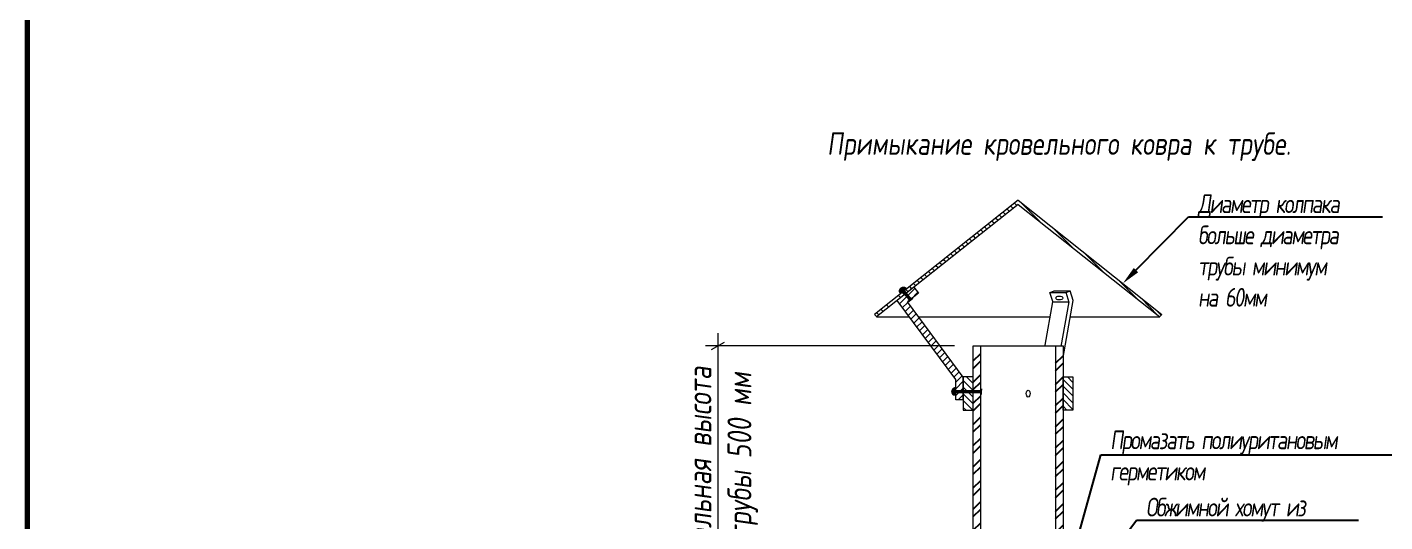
# Model space of a CAD drawing. Header units: millimetres. Extents: x -136099598 to 11807193, y 0 to 779331.
# Drawn here: x 718507 to 727574, y 365344 to 368650 of the extents above; entities that cross this region are included whole.
import ezdxf
from ezdxf import colors
from ezdxf.entities.mleader import LeaderData, LeaderLine
from ezdxf.math import Vec2, Vec3

# ---------------------------------------------------------------- set-up
doc = ezdxf.new("R2010")
doc.units = ezdxf.units.MM
doc.header["$MEASUREMENT"] = 0
doc.layers.get('0').update_dxf_attribs({"color": 250, "lineweight": 9})
doc.layers.get('Defpoints').update_dxf_attribs({"color": 8})
doc.layers.add('АР_Кровельный аэратор', color=250, linetype='Continuous')
doc.styles.add('Архитект', font='isocpeur.ttf', dxfattribs={"width": 0.8, "oblique": 8})
pattern_1 = [(135, (717464.962, 270265.066), (-22.45064, -22.45064), [])]

# ---------------------------------------------------------------- blocks, each defined once
blk = doc.blocks.new('*X1332')
at = {"color": 0}
for p, q in [((14.385, 35.142), (14.635, 35.392)), ((14.385, 34.892), (14.635, 35.142)), ((14.385, 34.434), (14.635, 34.684)), ((14.385, 34.184), (14.635, 34.434)), ((14.385, 33.727), (14.635, 33.977)), ((14.385, 33.477), (14.635, 33.727)), ((14.385, 33.02), (14.635, 33.27)), ((14.385, 32.77), (14.635, 33.02)), ((14.385, 32.313), (14.635, 32.563)), ((14.385, 32.063), (14.635, 32.313)), ((14.385, 31.606), (14.635, 31.856)), ((14.385, 31.356), (14.635, 31.606)), ((14.385, 30.899), (14.635, 31.149)), ((14.385, 30.649), (14.635, 30.899)), ((14.385, 30.192), (14.635, 30.442)), ((14.385, 29.942), (14.635, 30.192)), ((14.385, 29.485), (14.635, 29.735)), ((14.385, 29.235), (14.635, 29.485)), ((14.385, 28.778), (14.635, 29.028)), ((14.385, 28.528), (14.635, 28.778)), ((14.385, 28.07), (14.635, 28.32)), ((14.385, 27.82), (14.635, 28.07)), ((14.385, 27.363), (14.635, 27.613)), ((14.385, 27.113), (14.635, 27.363)), ((14.385, 26.656), (14.635, 26.906)), ((14.385, 26.406), (14.635, 26.656)), ((14.385, 25.949), (14.635, 26.199)), ((14.385, 25.699), (14.635, 25.949)), ((14.385, 25.242), (14.635, 25.492)), ((14.385, 24.992), (14.635, 25.242)), ((14.385, 24.535), (14.635, 24.785)), ((14.385, 24.285), (14.635, 24.535)), ((14.385, 23.828), (14.635, 24.078)), ((14.385, 23.578), (14.635, 23.828)), ((14.385, 23.121), (14.635, 23.371)), ((14.385, 22.871), (14.635, 23.121)), ((14.385, 22.414), (14.635, 22.664)), ((14.385, 22.164), (14.635, 22.414)), ((14.385, 21.707), (14.635, 21.957)), ((14.385, 21.457), (14.635, 21.707)), ((14.385, 20.999), (14.635, 21.249)), ((14.385, 20.749), (14.635, 20.999)), ((14.385, 20.292), (14.635, 20.542)), ((14.385, 20.042), (14.635, 20.292)), ((14.385, 19.585), (14.635, 19.835)), ((14.385, 19.335), (14.635, 19.585)), ((14.385, 18.878), (14.635, 19.128)), ((14.385, 18.628), (14.635, 18.878)), ((14.385, 18.171), (14.635, 18.421)), ((14.385, 17.921), (14.635, 18.171)), ((14.385, 17.464), (14.635, 17.714)), ((14.385, 17.214), (14.635, 17.464)), ((14.385, 16.757), (14.635, 17.007)), ((14.385, 16.507), (14.635, 16.757)), ((14.385, 16.05), (14.635, 16.3)), ((14.385, 15.8), (14.635, 16.05)), ((14.385, 15.343), (14.635, 15.593))]:
    blk.add_line(p, q, dxfattribs=at)
blk = doc.blocks.new('*X1331')
at = {"color": 0}
for p, q in [((11.635, 35.22), (11.885, 35.47)), ((11.635, 34.97), (11.885, 35.22)), ((11.635, 34.513), (11.885, 34.763)), ((11.635, 34.263), (11.885, 34.513)), ((11.635, 33.806), (11.885, 34.056)), ((11.635, 33.556), (11.885, 33.806)), ((11.635, 33.099), (11.885, 33.349)), ((11.635, 32.849), (11.885, 33.099)), ((11.635, 32.392), (11.885, 32.642)), ((11.635, 32.142), (11.885, 32.392)), ((11.635, 31.684), (11.885, 31.934)), ((11.635, 31.434), (11.885, 31.684)), ((11.635, 30.977), (11.885, 31.227)), ((11.635, 30.727), (11.885, 30.977)), ((11.635, 30.27), (11.885, 30.52)), ((11.635, 30.02), (11.885, 30.27)), ((11.635, 29.563), (11.885, 29.813)), ((11.635, 29.313), (11.885, 29.563)), ((11.635, 28.856), (11.885, 29.106)), ((11.635, 28.606), (11.885, 28.856)), ((11.635, 28.149), (11.885, 28.399)), ((11.635, 27.899), (11.885, 28.149)), ((11.635, 27.442), (11.885, 27.692)), ((11.635, 27.192), (11.885, 27.442)), ((11.635, 26.735), (11.885, 26.985)), ((11.635, 26.485), (11.885, 26.735)), ((11.635, 26.028), (11.885, 26.278)), ((11.635, 25.778), (11.885, 26.028)), ((11.635, 25.32), (11.885, 25.57)), ((11.635, 25.07), (11.885, 25.32)), ((11.635, 24.613), (11.885, 24.863)), ((11.635, 24.363), (11.885, 24.613)), ((11.635, 23.906), (11.885, 24.156)), ((11.635, 23.656), (11.885, 23.906)), ((11.635, 23.199), (11.885, 23.449)), ((11.635, 22.949), (11.885, 23.199)), ((11.635, 22.492), (11.885, 22.742)), ((11.635, 22.242), (11.885, 22.492)), ((11.635, 21.785), (11.885, 22.035)), ((11.635, 21.535), (11.885, 21.785)), ((11.635, 21.078), (11.885, 21.328)), ((11.635, 20.828), (11.885, 21.078)), ((11.635, 20.371), (11.885, 20.621)), ((11.635, 20.121), (11.885, 20.371)), ((11.635, 19.664), (11.885, 19.914)), ((11.635, 19.414), (11.885, 19.664)), ((11.635, 18.957), (11.885, 19.207)), ((11.635, 18.707), (11.885, 18.957)), ((11.635, 18.249), (11.885, 18.499)), ((11.635, 17.999), (11.885, 18.249)), ((11.635, 17.542), (11.885, 17.792)), ((11.635, 17.292), (11.885, 17.542)), ((11.635, 16.835), (11.885, 17.085)), ((11.635, 16.585), (11.885, 16.835)), ((11.635, 16.128), (11.885, 16.378)), ((11.635, 15.878), (11.885, 16.128)), ((11.635, 15.421), (11.885, 15.671))]:
    blk.add_line(p, q, dxfattribs=at)

msp = doc.modelspace()

# ---------------------------------------------------------------- hatches: boundary and pattern name
at = {"layer": 'АР_Кровельный аэратор', "lineweight": 15}
h = msp.add_hatch(dxfattribs=at)
h.set_pattern_fill('ANSI31', color=256, scale=10, angle=90, style=0)
h.set_pattern_definition(pattern_1)
edge = h.paths.add_edge_path()
edge.add_line((725931.437, 366824.226), (725946.818, 366839.356))
edge.add_line((725125.169, 367492.65), (725946.818, 366839.356))
edge.add_line((725125.169, 367465.291), (725931.437, 366824.226))
edge.add_line((725125.169, 367465.291), (724281.981, 366794.871))
edge.add_line((725125.169, 367492.65), (724269.511, 366812.315))
edge.add_line((724308.079, 366842.981), (724321.485, 366824.226))
h = msp.add_hatch(dxfattribs=at)
h.set_pattern_fill('ANSI31', color=256, scale=10, style=0)
h.set_pattern_definition([(45, (717464.962, 270265.066), (-22.45064, 22.45064), [])])
h.paths.add_polyline_path([(724385.162, 366813.243), (724459.423, 366872.482), (724428.441, 366911.322), (724320.549, 366825.537), (724320.492, 366825.616), (724316.218, 366822.206), (724708.276, 366294.417), (724708.276, 366159.971), (724758.276, 366159.971), (724758.276, 366310.956)])
h = msp.add_hatch(dxfattribs=at)
h.set_pattern_fill('ANSI31', color=256, scale=10, angle=90, style=0)
h.set_pattern_definition(pattern_1)
h.paths.add_polyline_path([(724825.169, 366312.517), (724766.41, 366312.517), (724766.41, 366312.405), (724759.01, 366312.405), (724759.01, 366091.223), (724825.169, 366091.223)])
h = msp.add_hatch(dxfattribs=at)
h.set_pattern_fill('ANSI31', color=256, scale=10, angle=90, style=0)
h.set_pattern_definition(pattern_1)
h.paths.add_polyline_path([(725425.169, 366312.517), (725491.328, 366312.517), (725491.328, 366091.223), (725425.169, 366091.223)])

# ---------------------------------------------------------------- linework, layer by layer
at = {"layer": 'Defpoints', "color": 3, "lineweight": 100, "ltscale": 100}
msp.add_lwpolyline([(738446.68, 390279.277), (718506.901, 390279.277), (718506.901, 346458.14), (738446.68, 346458.14)], close=True, dxfattribs=at)
at = {"layer": 'АР_Кровельный аэратор', "lineweight": 15}
for p, q in [((725125.169, 367492.65, -0.369), (724164.835, 366729.088, -0.369)), ((725125.169, 367492.65, -0.369), (726085.15, 366729.368, -0.369)), ((725125.169, 367465.291, -0.369), (724180.002, 366713.788, -0.369)), ((725125.169, 367465.291, -0.369), (726070.336, 366713.788, -0.369)), ((724428.243, 366911.569, -0.369), (724316.218, 366822.206, -0.369)), ((724341.96, 366904.799, -0.369), (724408.464, 366825.776, -0.369)), ((724459.423, 366872.482, -0.369), (724385.162, 366813.243, -0.369)), ((724428.243, 366911.569, -0.369), (724459.423, 366872.482, -0.369)), ((725357.885, 366809.242, -0.369), (725337.749, 366876.212, -0.369)), ((725337.788, 366876.808, -0.369), (725445.616, 366876.808, -0.369)), ((725337.877, 366877.331, -0.369), (725364.974, 366888.314, -0.369)), ((725364.974, 366888.314, -0.369), (725472.37, 366888.314, -0.369)), ((725445.273, 366877.331, -0.369), (725473.151, 366888.631, -0.369)), ((725465.579, 366809.686, -0.369), (725445.443, 366876.657, -0.369)), ((725492.755, 366823.431, -0.369), (725473.151, 366888.631, -0.369)), ((724261.756, 366778.79, -0.369), (724246.723, 366794.197, -0.369)), ((724708.276, 366294.417, -0.369), (724316.218, 366822.206, -0.369)), ((724758.276, 366310.956, -0.369), (724385.162, 366813.243, -0.369)), ((725305.903, 366524.261, -0.369), (725357.227, 366813.243, -0.369)), ((725356.682, 366813.243, -0.369), (725464.51, 366813.243, -0.369)), ((725412.915, 366516.276, -0.369), (725465.658, 366813.243, -0.369)), ((725425.169, 366442.889, -0.369), (725492.896, 366824.226, -0.369)), ((725946.76, 366839.15, -0.369), (726056.181, 366724.79, -0.369)), ((724180.448, 366713.086, -0.369), (724164.835, 366729.088, -0.369)), ((724180.002, 366713.788, -0.369), (724396.755, 366713.788, -0.369)), ((724195.776, 366726.33, -0.369), (724180.744, 366741.737, -0.369)), ((724223.802, 366748.613, -0.369), (724209, 366764.204, -0.369)), ((724459.04, 366713.788, -0.369), (725339.564, 366713.788, -0.369)), ((725473.282, 366713.788, -0.369), (726070.336, 366713.788, -0.369)), ((726045.462, 366760.244, -0.369), (726079.964, 366724.186, -0.369)), ((726069.903, 366714.132, -0.369), (726085.15, 366729.368, -0.369)), ((723119.227, 366604.801, -0.369), (723119.227, 363442.812, -0.369)), ((724700.315, 366519.564, -0.369), (723038.231, 366519.564, -0.369)), ((723076.815, 366495.431, -0.369), (723163.418, 366545.431, -0.369)), ((724825.169, 366519.564, -0.369), (725425.169, 366519.564, -0.369)), ((724825.169, 362278.95, -0.369), (724825.169, 366519.564, -0.369)), ((724875.169, 362136.282, -0.369), (724875.169, 366519.564, -0.369)), ((725375.169, 366519.564, -0.369), (725375.169, 362136.282, -0.369)), ((725425.169, 366519.564, -0.369), (725425.169, 362278.95, -0.369)), ((724766.41, 366312.405, -0.369), (724757.199, 366312.405, -0.369)), ((724758.276, 366159.971, -0.369), (724758.276, 366312.405, -0.369)), ((724708.276, 366159.971, -0.369), (724708.276, 366294.417, -0.369)), ((724682.953, 366214.461, -0.369), (724786.236, 366214.439, -0.369)), ((724758.276, 366159.971, -0.369), (724708.276, 366159.971, -0.369))]:
    msp.add_line(p, q, dxfattribs=at)
at = {"layer": 'АР_Кровельный аэратор', "lineweight": 15, "elevation": -0.369}
for points, const_width in [([(724337.409, 366880.443), (724367.915, 366904.778)], 22.936), ([(724347.59, 366874), (724347.59, 366874), (724347.59, 366874), (724347.59, 366874), (724347.59, 366874), (724338.403, 366884.726), (724338.403, 366887.008), (724338.883, 366888.689), (724339.605, 366890.73), (724340.205, 366891.931), (724340.926, 366893.372), (724341.767, 366894.932), (724342.969, 366897.094), (724343.93, 366898.055), (724345.612, 366899.735), (724347.295, 366900.696), (724350.178, 366901.897), (724351.74, 366903.097), (724353.182, 366903.698), (724355.825, 366904.418), (724358.589, 366904.778), (724361.233, 366904.899), (724362.914, 366904.899), (724363.996, 366904.298), (724365.799, 366903.458), (724367.6, 366903.097), (724368.803, 366902.377), (724374.317, 366895.127)], 22.936), ([(724408.464, 366825.776), (724341.96, 366904.799)], 22.936), ([(724408.464, 366825.776), (724350.552, 366894.59)], 22.936), ([(724393.089, 366813.511), (724423.926, 366838.11)], 7.645), ([(724786.236, 366214.439), (724682.953, 366214.461)], 22.936), ([(724710.139, 366198.931), (724710.139, 366198.931), (724710.139, 366198.931), (724710.139, 366198.931), (724710.139, 366198.931), (724696.016, 366198.812), (724694.271, 366200.281), (724693.295, 366201.732), (724692.198, 366203.598), (724691.666, 366204.831), (724691.028, 366206.31), (724690.376, 366207.959), (724689.496, 366210.27), (724689.38, 366211.624), (724689.178, 366213.993), (724689.527, 366215.899), (724690.465, 366218.878), (724690.553, 366220.847), (724691.022, 366222.336), (724692.174, 366224.822), (724693.679, 366227.169), (724695.289, 366229.268), (724696.372, 366230.555), (724697.528, 366230.995), (724699.332, 366231.833), (724700.768, 366232.979), (724702.093, 366233.435), (724711.191, 366232.984)], 22.936), ([(724880.778, 366214.418), (724696.296, 366214.458)], 22.936), ([(724698.653, 366195.292), (724699.685, 366234.303)], 22.936), ([(724880.258, 366194.778), (724881.302, 366234.211)], 7.645)]:
    msp.add_lwpolyline(points, dxfattribs=dict(at, const_width=const_width))
for points in [[(724825.169, 366312.517), (724759.01, 366312.517), (724759.01, 366091.223), (724825.169, 366091.223)], [(725425.169, 366312.517), (725491.328, 366312.517), (725491.328, 366091.223), (725425.169, 366091.223)]]:
    msp.add_lwpolyline(points, close=True, dxfattribs=at)
at = {"layer": 'АР_Кровельный аэратор', "lineweight": 15}
for centre, major_axis in [((725399.76, 366839.79, -0.369), (22.941, 0)), ((725191.865, 366201.296, -0.369), (0, -22.941))]:
    msp.add_ellipse(centre, major_axis=major_axis, ratio=0.55556526, dxfattribs=at)

# ---------------------------------------------------------------- block references
at = {"layer": 'АР_Кровельный аэратор', "lineweight": 15, "xscale": 200, "yscale": 200, "zscale": 200}
for name in ['*X1331', '*X1332']:
    msp.add_blockref(name, (722498.08, 359375.665, -0.369), dxfattribs=at)

# ---------------------------------------------------------------- texts
at = {"layer": 'АР_Кровельный аэратор', "lineweight": 15, "insert": (723849.214, 367946.295, -0.369), "char_height": 150, "width": 10442.78964, "attachment_point": 1, "style": 'Архитект'}
msp.add_mtext('Примыкание кровельного ковра к трубе.', dxfattribs=at)
at = {"layer": 'АР_Кровельный аэратор', "lineweight": 15, "insert": (722917.162, 364657.177, -0.369), "char_height": 160, "width": 1912.5, "attachment_point": 1, "rotation": 90, "style": 'Архитект'}
msp.add_mtext('минимальная высота\\P       трубы 500 мм', dxfattribs=at)

# ---------------------------------------------------------------- leaders
at = {"layer": 'АР_Кровельный аэратор', "lineweight": 15}
ml = msp.add_multileader_mtext('Standard', dxfattribs=at)
ml.set_content('Керамзитовый гравий по уклону, \\P400 кг/м3, пропитанный \\Pцементныммолочком - 10÷410мм', color=256, style='Архитект')
ml.set_leader_properties()
ml.build(insert=Vec2(0, 0))
ml.multileader.update_dxf_attribs({"text_left_attachment_type": 6, "text_right_attachment_type": 6, "dogleg_length": 50, "arrow_head_size": 125})
ctx = ml.context
ctx.base_point, ctx.char_height, ctx.arrow_head_size, ctx.landing_gap_size, ctx.plane_origin = Vec3(721297.086, 370087.275), 125, 125, 12.5, Vec3(736376.873, 363268.018)
ctx.left_attachment, ctx.right_attachment = 6, 6
notes = []
notes.append((ctx, [(1, (1, 1, 0), (723471.41, 370087.275), (-1, 0), 50, [(1, [(723709.878, 371520.672)], 0, [])])]))
ctx.mtext.insert, ctx.mtext.flow_direction = Vec3(721309.586, 370237.275), 5
ml = msp.add_multileader_mtext('Standard', dxfattribs=at)
ml.set_content('{\\T0.85;Диаметр колпака \\Pбольше диаметра \\Pтрубы минимум \\Pна 60мм }', color=256, style='Архитект')
ml.set_leader_properties()
ml.build(insert=Vec2(0, 0))
ml.multileader.update_dxf_attribs({"text_left_attachment_type": 6, "text_right_attachment_type": 6, "dogleg_length": 50, "arrow_head_size": 125})
ctx = ml.context
ctx.base_point, ctx.char_height, ctx.arrow_head_size, ctx.landing_gap_size, ctx.plane_origin = Vec3(726313.42, 367382.181, -0.369), 125, 125, 12.5, Vec3(728423.239, 365530.025, -0.369)
ctx.left_attachment, ctx.right_attachment = 6, 6
notes.append((ctx, [(1, (1, 1, 0), (726263.42, 367382.181, -0.369), (1, 0), 50, [(0, [(725824.115, 366936.917, -0.369)], 0, [])])]))
ctx.mtext.insert, ctx.mtext.flow_direction = Vec3(726325.92, 367532.181, -0.369), 5
ml = msp.add_multileader_mtext('Standard', dxfattribs=at)
ml.set_content('{\\T0.85;Промазать полиуритановым \\Pгерметиком}', color=256, style='Архитект')
ml.set_leader_properties()
ml.build(insert=Vec2(0, 0))
ml.multileader.update_dxf_attribs({"text_left_attachment_type": 6, "text_right_attachment_type": 6, "dogleg_length": 50, "arrow_head_size": 125})
ctx = ml.context
ctx.base_point, ctx.char_height, ctx.arrow_head_size, ctx.landing_gap_size, ctx.plane_origin = Vec3(725726.828, 365791.71, -0.369), 125, 125, 12.5, Vec3(728423.239, 364102.012, -0.369)
ctx.left_attachment, ctx.right_attachment = 6, 6
notes.append((ctx, [(1, (1, 1, 0), (725676.828, 365791.71, -0.369), (1, 0), 50, [(0, [(725504.808, 365165.567, -0.369)], 0, [])])]))
ctx.mtext.insert, ctx.mtext.flow_direction = Vec3(725739.328, 365954.21, -0.369), 5
ml = msp.add_multileader_mtext('Standard', dxfattribs=at)
ml.set_content('{\\T0.85;Обжимной хомут из \\Pоцинкованной стали}', color=256, style='Архитект')
ml.set_leader_properties()
ml.build(insert=Vec2(0, 0))
ml.multileader.update_dxf_attribs({"text_left_attachment_type": 6, "text_right_attachment_type": 6, "dogleg_length": 50, "arrow_head_size": 125})
ctx = ml.context
ctx.base_point, ctx.char_height, ctx.arrow_head_size, ctx.landing_gap_size, ctx.plane_origin = Vec3(725965.552, 365355.003, -0.369), 125, 125, 12.5, Vec3(728401.515, 363665.305, -0.369)
ctx.left_attachment, ctx.right_attachment = 6, 6
notes.append((ctx, [(1, (1, 1, 0), (725915.552, 365355.003, -0.369), (1, 0), 50, [(0, [(725519.782, 364829.884, -0.369)], 0, [])])]))
ctx.mtext.insert, ctx.mtext.flow_direction = Vec3(725978.052, 365505.003, -0.369), 5
for ctx, leaders in notes:
    for number, flags, end, landing, length, lines in leaders:
        leader = LeaderData()
        leader.index, (leader.has_last_leader_line, leader.has_dogleg_vector, leader.attachment_direction) = number, flags
        leader.last_leader_point, leader.dogleg_vector, leader.dogleg_length = Vec3(end), Vec3(landing), length
        for number, points, colour, breaks in lines:
            line = LeaderLine()
            line.index, line.vertices, line.color, line.breaks = number, Vec3.list(points), colors.encode_raw_color(colour), breaks
            leader.lines.append(line)
        ctx.leaders.append(leader)

doc.saveas('drawing.dxf')
